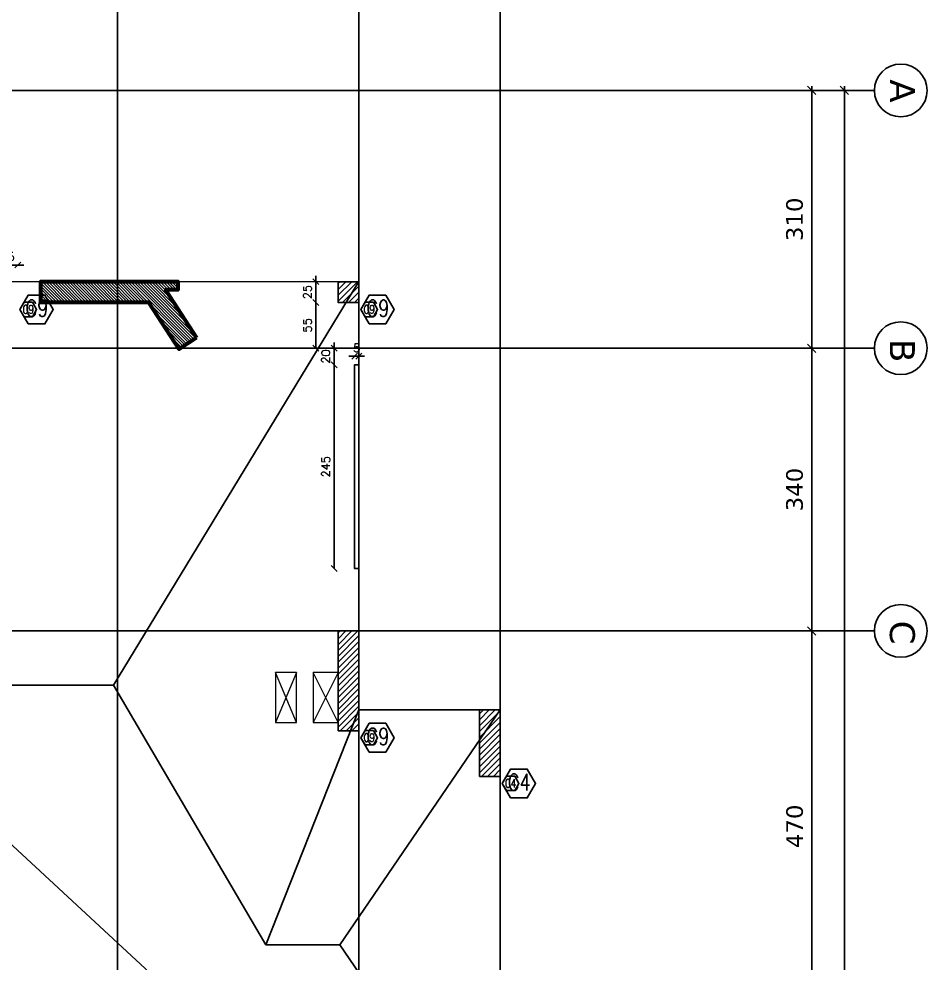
# Model space of a CAD drawing. Header units: inches. Extents: x -48 to 777, y -156 to 510.
# Drawn here: x 652.74 to 663.66, y -106.15 to -94.79 of the extents above; entities that cross this region are included whole.
import ezdxf
from ezdxf.enums import TextEntityAlignment as Align

# ---------------------------------------------------------------- set-up
doc = ezdxf.new("R2010")
doc.units = ezdxf.units.IN
doc.header["$MEASUREMENT"] = 0
doc.layers.get('Defpoints').update_dxf_attribs({"lineweight": 5})
for name, color, linetype, lineweight in [('A-PILLARS', 1, 'Continuous', 60), ('H-PILLARS', 61, 'Continuous', 5), ('str-shaft', 1, 'Continuous', 5)]:
    doc.layers.add(name, color=color, linetype=linetype, lineweight=lineweight)
for name, color, linetype in [('Str-Axes', 8, 'Continuous'), ('str-col-hatch', 8, 'Continuous'), ('str-COL-TAG-100', 1, 'Continuous'), ('str-COL-TAG-50', 7, 'Continuous'), ('str-columns', 3, 'Continuous'), ('str-sunken-slabs', 5, 'Continuous')]:
    doc.layers.add(name, color=color, linetype=linetype)
doc.styles.add('ROMAN', font='ROMANS.SHX')
doc.styles.add('ROMAND', font='verdana.ttf')
doc.styles.add('ROMANS', font='romans__.ttf', dxfattribs={"height": 0.14})
doc.dimstyles.new('M-1.100', dxfattribs={"dimtxt": 0.2, "dimasz": 0.1, "dimexe": 0.05, "dimexo": 0.05, "dimgap": 0.1, "dimtad": 1, "dimlfac": 100, "dimrnd": 0.5, "dimzin": 9, "dimdsep": 46, "dimtxsty": 'ROMAND', "dimblk": 'OBLIQUE', "dimcen": 1, "dimdle": 0.05, "dimclrd": 256, "dimclre": 256, "dimclrt": 2, "dimadec": 0, "dimazin": 0, "dimtfac": 0.666667, "dimtmove": 2, "dimatfit": 3, "dimfxl": 0.04, "dimtolj": 1, "dimtzin": 5, "dimlwd": -1, "dimlwe": -1, "dimarcsym": 0})
doc.dimstyles.new('structure', dxfattribs={"dimtxt": 0.1, "dimasz": 0.07, "dimexe": 0.18, "dimexo": 1, "dimgap": 0.05, "dimtad": 1, "dimdec": 1, "dimlfac": 100, "dimrnd": 0.5, "dimdsep": 46, "dimtxsty": 'ROMAN', "dimblk1": 'OBLIQUE', "dimblk2": 'OBLIQUE', "dimsah": 1, "dimcen": 0.009, "dimse1": 1, "dimse2": 1, "dimclrd": 4, "dimclre": 9, "dimclrt": 1, "dimadec": 0, "dimazin": 0, "dimtfac": 0.066667, "dimtdec": 1, "dimtix": 1, "dimtmove": 2, "dimatfit": 3, "dimldrblk": 'OBLIQUE', "dimfxl": 0.18, "dimtolj": 1, "dimarcsym": 0})
pattern_1 = [(315, (597.307354, -292.808381), (0.0176776695, 0.0176776695), [])]

# ---------------------------------------------------------------- blocks, each defined once
blk = doc.blocks.new('tags')
at = {"layer": 'str-COL-TAG-100', "color": 2}
blk.add_lwpolyline([(0.125, -0.262), (0.325, -0.262), (0.425, -0.088), (0.325, 0.085), (0.125, 0.085), (0.025, -0.088)], close=True, dxfattribs=at)
at = {"layer": 'str-COL-TAG-50', "color": 2}
blk.add_lwpolyline([(0.075, -0.175), (0.175, -0.175), (0.225, -0.088), (0.175, -0.002), (0.075, -0.002), (0.025, -0.088)], close=True, dxfattribs=at)
at = {"layer": 'str-COL-TAG-100', "color": 1, "style": 'ROMANS', "width": 0.699426}
blk.add_attdef('NUMBER', text='', height=0.2, dxfattribs=at).set_placement((0.092, -0.174), (0.368, -0.174), align=Align.FIT)
at = {"layer": 'str-COL-TAG-50', "color": 1, "style": 'ROMANS', "width": 0.697102}
blk.add_attdef('NUMBER', text='', height=0.1, dxfattribs=at).set_placement((0.056, -0.138), (0.194, -0.138), align=Align.FIT)
blk = doc.blocks.new('_Oblique')
at = {"color": 0, "linetype": 'ByBlock', "lineweight": -2}
blk.add_line((-0.5, -0.5), (0.5, 0.5), dxfattribs=at)
blk = doc.blocks.new('*D2423')
at = {"layer": 'Defpoints', "color": 0, "transparency": 16777216}
for p in [(662.07, -95.654), (662.663, -95.654), (661.397, -123.005)]:
    blk.add_point(p, dxfattribs=at)
at = {"layer": 'Str-Axes', "transparency": 16777216}
for p, q in [((662.663, -123.055), (662.663, -95.604)), ((662.12, -95.654), (662.713, -95.654)), ((661.447, -123.005), (662.713, -123.005))]:
    blk.add_line(p, q, dxfattribs=at)
at = {"layer": 'Str-Axes', "transparency": 16777216, "xscale": 0.1, "yscale": 0.1, "zscale": 0.1}
for p, rotation in [((662.663, -95.654), 90), ((662.663, -123.005), 270)]:
    blk.add_blockref('_Oblique', p, dxfattribs=dict(at, rotation=rotation))
at = {"layer": 'Str-Axes', "color": 2, "transparency": 16777216, "insert": (662.459, -109.33), "char_height": 0.2, "attachment_point": 5, "rotation": 90, "style": 'ROMAND'}
blk.add_mtext('\\A1;2735', dxfattribs=at)
blk = doc.blocks.new('*D2426')
at = {"layer": 'Defpoints', "color": 0, "transparency": 16777216}
for p in [(662.07, -102.154), (661.874, -106.854), (662.269, -106.854)]:
    blk.add_point(p, dxfattribs=at)
at = {"layer": 'Str-Axes', "transparency": 16777216}
for p, q in [((662.12, -102.154), (662.319, -102.154)), ((662.269, -102.104), (662.269, -106.904)), ((661.924, -106.854), (662.319, -106.854))]:
    blk.add_line(p, q, dxfattribs=at)
at = {"layer": 'Str-Axes', "transparency": 16777216, "xscale": 0.1, "yscale": 0.1, "zscale": 0.1}
for p, rotation in [((662.269, -102.154), 90), ((662.269, -106.854), 270)]:
    blk.add_blockref('_Oblique', p, dxfattribs=dict(at, rotation=rotation))
at = {"layer": 'Str-Axes', "color": 2, "transparency": 16777216, "insert": (662.065, -104.504), "char_height": 0.2, "attachment_point": 5, "rotation": 90, "style": 'ROMAND'}
blk.add_mtext('\\A1;470', dxfattribs=at)
blk = doc.blocks.new('*D2427')
at = {"layer": 'Defpoints', "color": 0, "transparency": 16777216}
for p in [(662.172, -98.754), (662.118, -102.154), (662.269, -102.154)]:
    blk.add_point(p, dxfattribs=at)
at = {"layer": 'Str-Axes', "transparency": 16777216}
for p, q in [((662.222, -98.754), (662.319, -98.754)), ((662.269, -98.704), (662.269, -102.204)), ((662.168, -102.154), (662.319, -102.154))]:
    blk.add_line(p, q, dxfattribs=at)
at = {"layer": 'Str-Axes', "transparency": 16777216, "xscale": 0.1, "yscale": 0.1, "zscale": 0.1}
for p, rotation in [((662.269, -98.754), 90), ((662.269, -102.154), 270)]:
    blk.add_blockref('_Oblique', p, dxfattribs=dict(at, rotation=rotation))
at = {"layer": 'Str-Axes', "color": 2, "transparency": 16777216, "insert": (662.064, -100.454), "char_height": 0.2, "attachment_point": 5, "rotation": 90, "style": 'ROMAND'}
blk.add_mtext('\\A1;340', dxfattribs=at)
blk = doc.blocks.new('*D2428')
at = {"layer": 'Defpoints', "color": 0, "transparency": 16777216}
for p in [(662.172, -95.654), (662.172, -98.754), (662.269, -98.754)]:
    blk.add_point(p, dxfattribs=at)
at = {"layer": 'Str-Axes', "transparency": 16777216}
for p, q in [((662.269, -95.604), (662.269, -98.804)), ((662.222, -95.654), (662.319, -95.654)), ((662.222, -98.754), (662.319, -98.754))]:
    blk.add_line(p, q, dxfattribs=at)
at = {"layer": 'Str-Axes', "transparency": 16777216, "xscale": 0.1, "yscale": 0.1, "zscale": 0.1}
for p, rotation in [((662.269, -95.654), 90), ((662.269, -98.754), 270)]:
    blk.add_blockref('_Oblique', p, dxfattribs=dict(at, rotation=rotation))
at = {"layer": 'Str-Axes', "color": 2, "transparency": 16777216, "insert": (662.064, -97.204), "char_height": 0.2, "attachment_point": 5, "rotation": 90, "style": 'ROMAND'}
blk.add_mtext('\\A1;310', dxfattribs=at)
blk = doc.blocks.new('*D2439')
at = {"layer": 'Defpoints', "color": 0, "transparency": 16777216}
for p in [(662.07, -95.654), (662.663, -95.654), (661.397, -123.005)]:
    blk.add_point(p, dxfattribs=at)
at = {"layer": 'Str-Axes', "transparency": 16777216}
for p, q in [((662.663, -123.055), (662.663, -95.604)), ((662.12, -95.654), (662.713, -95.654)), ((661.447, -123.005), (662.713, -123.005))]:
    blk.add_line(p, q, dxfattribs=at)
at = {"layer": 'Str-Axes', "transparency": 16777216, "xscale": 0.1, "yscale": 0.1, "zscale": 0.1}
for p, rotation in [((662.663, -95.654), 90), ((662.663, -123.005), 270)]:
    blk.add_blockref('_Oblique', p, dxfattribs=dict(at, rotation=rotation))
at = {"layer": 'Str-Axes', "color": 2, "transparency": 16777216, "insert": (662.459, -109.33), "char_height": 0.2, "attachment_point": 5, "rotation": 90, "style": 'ROMAND'}
blk.add_mtext('\\A1;2735', dxfattribs=at)
blk = doc.blocks.new('*D2420')
at = {"layer": 'Defpoints', "color": 0, "transparency": 16777216}
for p in [(662.07, -102.154), (661.874, -106.854), (662.269, -106.854)]:
    blk.add_point(p, dxfattribs=at)
at = {"layer": 'Str-Axes', "transparency": 16777216}
for p, q in [((662.12, -102.154), (662.319, -102.154)), ((662.269, -102.104), (662.269, -106.904)), ((661.924, -106.854), (662.319, -106.854))]:
    blk.add_line(p, q, dxfattribs=at)
at = {"layer": 'Str-Axes', "transparency": 16777216, "xscale": 0.1, "yscale": 0.1, "zscale": 0.1}
for p, rotation in [((662.269, -102.154), 90), ((662.269, -106.854), 270)]:
    blk.add_blockref('_Oblique', p, dxfattribs=dict(at, rotation=rotation))
at = {"layer": 'Str-Axes', "color": 2, "transparency": 16777216, "insert": (662.065, -104.504), "char_height": 0.2, "attachment_point": 5, "rotation": 90, "style": 'ROMAND'}
blk.add_mtext('\\A1;470', dxfattribs=at)
blk = doc.blocks.new('*D2440')
at = {"layer": 'Defpoints', "color": 0, "transparency": 16777216}
for p in [(662.172, -98.754), (662.118, -102.154), (662.269, -102.154)]:
    blk.add_point(p, dxfattribs=at)
at = {"layer": 'Str-Axes', "transparency": 16777216}
for p, q in [((662.222, -98.754), (662.319, -98.754)), ((662.269, -98.704), (662.269, -102.204)), ((662.168, -102.154), (662.319, -102.154))]:
    blk.add_line(p, q, dxfattribs=at)
at = {"layer": 'Str-Axes', "transparency": 16777216, "xscale": 0.1, "yscale": 0.1, "zscale": 0.1}
for p, rotation in [((662.269, -98.754), 90), ((662.269, -102.154), 270)]:
    blk.add_blockref('_Oblique', p, dxfattribs=dict(at, rotation=rotation))
at = {"layer": 'Str-Axes', "color": 2, "transparency": 16777216, "insert": (662.064, -100.454), "char_height": 0.2, "attachment_point": 5, "rotation": 90, "style": 'ROMAND'}
blk.add_mtext('\\A1;340', dxfattribs=at)
blk = doc.blocks.new('*D2421')
at = {"layer": 'Defpoints', "color": 0, "transparency": 16777216}
for p in [(662.172, -95.654), (662.172, -98.754), (662.269, -98.754)]:
    blk.add_point(p, dxfattribs=at)
at = {"layer": 'Str-Axes', "transparency": 16777216}
for p, q in [((662.269, -95.604), (662.269, -98.804)), ((662.222, -95.654), (662.319, -95.654)), ((662.222, -98.754), (662.319, -98.754))]:
    blk.add_line(p, q, dxfattribs=at)
at = {"layer": 'Str-Axes', "transparency": 16777216, "xscale": 0.1, "yscale": 0.1, "zscale": 0.1}
for p, rotation in [((662.269, -95.654), 90), ((662.269, -98.754), 270)]:
    blk.add_blockref('_Oblique', p, dxfattribs=dict(at, rotation=rotation))
at = {"layer": 'Str-Axes', "color": 2, "transparency": 16777216, "insert": (662.064, -97.204), "char_height": 0.2, "attachment_point": 5, "rotation": 90, "style": 'ROMAND'}
blk.add_mtext('\\A1;310', dxfattribs=at)
blk = doc.blocks.new('*D2450')
at = {"layer": 'Defpoints', "color": 0, "transparency": 16777216}
for p in [(652.473, -97.754), (652.473, -97.954), (652.723, -97.954)]:
    blk.add_point(p, dxfattribs=at)
at = {"layer": 'str-sunken-slabs', "color": 4, "lineweight": -2, "transparency": 16777216}
for p, q in [((652.473, -97.754), (652.403, -97.754)), ((652.723, -97.754), (652.473, -97.754)), ((652.723, -97.754), (652.793, -97.754))]:
    blk.add_line(p, q, dxfattribs=at)
at = {"layer": 'str-sunken-slabs', "color": 4, "lineweight": -2, "transparency": 16777216, "xscale": 0.07, "yscale": 0.07, "zscale": 0.07}
blk.add_blockref('_Oblique', (652.473, -97.754), dxfattribs=at)
at = {"layer": 'str-sunken-slabs', "color": 4, "lineweight": -2, "transparency": 16777216, "xscale": 0.07, "yscale": 0.07, "zscale": 0.07, "rotation": 180}
blk.add_blockref('_Oblique', (652.723, -97.754), dxfattribs=at)
at = {"layer": 'str-sunken-slabs', "color": 1, "transparency": 16777216, "insert": (652.598, -97.654), "char_height": 0.1, "attachment_point": 5, "style": 'ROMAN'}
blk.add_mtext('\\A1;25', dxfattribs=at)
blk = doc.blocks.new('*D2454')
at = {"layer": 'Defpoints', "color": 0, "transparency": 16777216}
for p in [(656.306, -97.954), (656.573, -97.954), (656.573, -98.204)]:
    blk.add_point(p, dxfattribs=at)
at = {"layer": 'str-sunken-slabs', "color": 4, "lineweight": -2, "transparency": 16777216}
for p, q in [((656.306, -97.954), (656.306, -97.884)), ((656.306, -98.204), (656.306, -97.954)), ((656.306, -98.204), (656.306, -98.274))]:
    blk.add_line(p, q, dxfattribs=at)
at = {"layer": 'str-sunken-slabs', "color": 4, "lineweight": -2, "transparency": 16777216, "xscale": 0.07, "yscale": 0.07, "zscale": 0.07}
for p, rotation in [((656.306, -97.954), 270), ((656.306, -98.204), 90)]:
    blk.add_blockref('_Oblique', p, dxfattribs=dict(at, rotation=rotation))
at = {"layer": 'str-sunken-slabs', "color": 1, "transparency": 16777216, "insert": (656.206, -98.079), "char_height": 0.1, "attachment_point": 5, "rotation": 90, "style": 'ROMAN'}
blk.add_mtext('\\A1;25', dxfattribs=at)
blk = doc.blocks.new('*D2455')
at = {"layer": 'Defpoints', "color": 0, "transparency": 16777216}
for p in [(656.573, -98.204), (656.306, -98.754), (656.573, -98.754)]:
    blk.add_point(p, dxfattribs=at)
at = {"layer": 'str-sunken-slabs', "color": 4, "lineweight": -2, "transparency": 16777216}
blk.add_line((656.306, -98.204), (656.306, -98.754), dxfattribs=at)
at = {"layer": 'str-sunken-slabs', "color": 4, "lineweight": -2, "transparency": 16777216, "xscale": 0.07, "yscale": 0.07, "zscale": 0.07}
for p, rotation in [((656.306, -98.204), 90), ((656.306, -98.754), 270)]:
    blk.add_blockref('_Oblique', p, dxfattribs=dict(at, rotation=rotation))
at = {"layer": 'str-sunken-slabs', "color": 1, "transparency": 16777216, "insert": (656.206, -98.479), "char_height": 0.1, "attachment_point": 5, "rotation": 90, "style": 'ROMAN'}
blk.add_mtext('\\A1;55', dxfattribs=at)
blk = doc.blocks.new('*D2458')
at = {"layer": 'Defpoints', "color": 0, "transparency": 16777216}
for p in [(656.823, -98.85), (656.773, -98.954), (656.823, -98.954)]:
    blk.add_point(p, dxfattribs=at)
at = {"layer": 'str-sunken-slabs', "color": 4, "lineweight": -2, "transparency": 16777216}
for p, q in [((656.773, -98.85), (656.703, -98.85)), ((656.773, -98.85), (656.823, -98.85)), ((656.823, -98.85), (656.893, -98.85))]:
    blk.add_line(p, q, dxfattribs=at)
at = {"layer": 'str-sunken-slabs', "color": 4, "lineweight": -2, "transparency": 16777216, "xscale": 0.07, "yscale": 0.07, "zscale": 0.07}
for p, rotation in [((656.773, -98.85), 0.02106644437877669), ((656.823, -98.85), 180.0210664443788)]:
    blk.add_blockref('_Oblique', p, dxfattribs=dict(at, rotation=rotation))
at = {"layer": 'str-sunken-slabs', "color": 1, "transparency": 16777216, "insert": (656.798, -98.75), "char_height": 0.1, "attachment_point": 5, "rotation": 0.0211, "style": 'ROMAN'}
blk.add_mtext('\\A1;5', dxfattribs=at)
blk = doc.blocks.new('*D2459')
at = {"layer": 'Defpoints', "color": 0, "transparency": 16777216}
for p in [(656.773, -98.954), (656.526, -101.404), (656.773, -101.404)]:
    blk.add_point(p, dxfattribs=at)
at = {"layer": 'str-sunken-slabs', "color": 4, "lineweight": -2, "transparency": 16777216}
blk.add_line((656.526, -98.954), (656.526, -101.404), dxfattribs=at)
at = {"layer": 'str-sunken-slabs', "color": 4, "lineweight": -2, "transparency": 16777216, "xscale": 0.07, "yscale": 0.07, "zscale": 0.07}
for p, rotation in [((656.526, -98.954), 90), ((656.526, -101.404), 270)]:
    blk.add_blockref('_Oblique', p, dxfattribs=dict(at, rotation=rotation))
at = {"layer": 'str-sunken-slabs', "color": 1, "transparency": 16777216, "insert": (656.426, -100.179), "char_height": 0.1, "attachment_point": 5, "rotation": 90, "style": 'ROMAN'}
blk.add_mtext('\\A1;245', dxfattribs=at)
blk = doc.blocks.new('*D2460')
at = {"layer": 'Defpoints', "color": 0, "transparency": 16777216}
for p in [(656.526, -98.754), (656.773, -98.754), (656.773, -98.954)]:
    blk.add_point(p, dxfattribs=at)
at = {"layer": 'str-sunken-slabs', "color": 4, "lineweight": -2, "transparency": 16777216}
for p, q in [((656.526, -98.754), (656.526, -98.684)), ((656.526, -98.954), (656.526, -98.754)), ((656.526, -98.954), (656.526, -99.024))]:
    blk.add_line(p, q, dxfattribs=at)
at = {"layer": 'str-sunken-slabs', "color": 4, "lineweight": -2, "transparency": 16777216, "xscale": 0.07, "yscale": 0.07, "zscale": 0.07}
for p, rotation in [((656.526, -98.754), 270), ((656.526, -98.954), 90)]:
    blk.add_blockref('_Oblique', p, dxfattribs=dict(at, rotation=rotation))
at = {"layer": 'str-sunken-slabs', "color": 1, "transparency": 16777216, "insert": (656.426, -98.854), "char_height": 0.1, "attachment_point": 5, "rotation": 90, "style": 'ROMAN'}
blk.add_mtext('\\A1;20', dxfattribs=at)

msp = doc.modelspace()

# ---------------------------------------------------------------- hatches: boundary and pattern name
at = {"layer": 'H-PILLARS'}
h = msp.add_hatch(dxfattribs=at)
h.set_pattern_fill('ANSI31', color=256, scale=0.2, angle=270)
h.set_pattern_definition(pattern_1)
h.paths.add_polyline_path([(654.87276, -98.62783), (654.66338, -98.76441), (654.29766, -98.20378), (652.99766, -98.20378), (652.99766, -97.95378), (654.64766, -97.95378), (654.64766, -98.05378), (654.50251, -98.05378), (654.50251, -98.06024)])
at = {"layer": 'str-col-hatch'}
h = msp.add_hatch(dxfattribs=at)
h.set_pattern_fill('ANSI31', color=256, scale=0.4)
h.set_pattern_definition([(45, (-39.55684, -149.01292), (-0.035355339, 0.035355339), [])])
h.paths.add_polyline_path([(656.82296, -97.95379), (656.57296, -97.95379), (656.57296, -98.20379), (656.82296, -98.20379)])
h = msp.add_hatch(dxfattribs=at)
h.set_pattern_fill('ANSI31', color=256, scale=0.4)
h.set_pattern_definition([(45, (-39.55686, -154.06303), (-0.035355339, 0.035355339), [])])
h.paths.add_polyline_path([(656.57294, -102.15378), (656.57294, -103.35378), (656.82294, -103.35378), (656.82294, -102.15378)])
h = msp.add_hatch(dxfattribs=at)
h.set_pattern_fill('ANSI31', color=256, scale=0.4)
h.set_pattern_definition([(45, (-37.856863, -154.612863), (-0.035355339, 0.035355339), [])])
h.paths.add_polyline_path([(658.27293, -103.10361), (658.27293, -103.90361), (658.52293, -103.90361), (658.52293, -103.10361)])
at = {"layer": 'str-sunken-slabs', "linetype": 'Continuous'}
h = msp.add_hatch(dxfattribs=at)
h.set_pattern_fill('ANSI31', color=8, scale=0.2, angle=270)
h.set_pattern_definition(pattern_1)
h.paths.add_polyline_path([(654.87276, -98.62783), (654.66338, -98.76441), (654.29766, -98.20378), (652.99766, -98.20378), (652.99766, -97.95378), (654.64766, -97.95378), (654.64766, -98.05378), (654.50251, -98.05378), (654.50251, -98.06024)])

# ---------------------------------------------------------------- linework, layer by layer
at = {"layer": 'A-PILLARS'}
msp.add_lwpolyline([(654.87276, -98.62783), (654.66338, -98.76441), (654.29766, -98.20378), (652.99766, -98.20378), (652.99766, -97.95378), (654.64766, -97.95378), (654.64766, -98.05378), (654.50251, -98.05378), (654.50251, -98.06024)], close=True, dxfattribs=at)
at = {"layer": 'Str-Axes', "ltscale": 0.1}
for p, q in [((653.92293, -128.45534), (653.92293, -89.35392)), ((656.82293, -128.45534), (656.82293, -89.35392)), ((658.52293, -128.45534), (658.52293, -89.35392)), ((663.02273, -95.65392), (634.72293, -95.65392)), ((663.02273, -98.75378), (634.72293, -98.75378)), ((663.02273, -102.15377), (634.72293, -102.15377))]:
    msp.add_line(p, q, dxfattribs=at)
at = {"layer": 'Str-Axes', "linetype": 'Continuous'}
for centre in [(663.33997, -95.65392), (663.33997, -98.75378), (663.33997, -102.15377)]:
    msp.add_circle(centre, 0.31723, dxfattribs=at)
at = {"layer": 'str-columns'}
for points in [[(656.82296, -97.95379), (656.57295, -97.95379), (656.57295, -98.20379), (656.82296, -98.20379)], [(656.57294, -103.35378), (656.82294, -103.35378), (656.82294, -102.15378), (656.57294, -102.15378)], [(658.27293, -103.90361), (658.52293, -103.90361), (658.52293, -103.10361), (658.27293, -103.10361)]]:
    msp.add_lwpolyline(points, close=True, dxfattribs=at)
at = {"layer": 'str-shaft'}
for p, q in [((656.07294, -102.65379), (655.82295, -103.25378)), ((656.07294, -103.25378), (655.82295, -102.65379)), ((656.57294, -102.65378), (656.27294, -103.25378)), ((656.57294, -103.25378), (656.27294, -102.65378))]:
    msp.add_line(p, q, dxfattribs=at)
for points in [[(655.82295, -103.25378), (656.07294, -103.25378), (656.07294, -102.65379), (655.82295, -102.65379)], [(656.27294, -103.25378), (656.57294, -103.25378), (656.57294, -102.65378), (656.27294, -102.65378)]]:
    msp.add_lwpolyline(points, close=True, dxfattribs=at)
at = {"layer": 'str-sunken-slabs'}
for p, q in [((644.32293, -102.80456), (653.87257, -102.80507)), ((656.82293, -103.10361), (655.70615, -105.92948))]:
    msp.add_line(p, q, dxfattribs=at)
for points in [[(656.97293, -118.95618), (656.97293, -115.25534), (654.37289, -115.25534), (654.37289, -113.65534), (656.97293, -113.65534), (656.97293, -112.65534), (654.37289, -112.65534), (654.37289, -111.05534), (656.97293, -111.05534), (656.97293, -109.45534), (654.37289, -109.45534), (654.37289, -108.75541), (658.52293, -108.75541), (658.52293, -103.10361), (658.27293, -103.10361), (656.82293, -103.10361), (656.82293, -101.40374), (656.77293, -101.40374), (656.77293, -98.95374), (656.82293, -98.95374), (656.82257, -97.95378), (652.47276, -97.95379)], [(655.70615, -105.92948), (653.87257, -102.80507), (656.82257, -97.95378)], [(650.57293, -102.80456), (650.57293, -102.80456), (656.88547, -108.65618)], [(658.52293, -103.10361), (656.59331, -105.92948), (658.52293, -108.75541)], [(656.59331, -105.92948), (655.70615, -105.92948)]]:
    msp.add_lwpolyline(points, dxfattribs=at)
msp.add_lwpolyline([(654.87276, -98.62783), (654.66338, -98.76441), (654.29766, -98.20378), (652.99766, -98.20378), (652.99766, -97.95378), (654.64766, -97.95378), (654.64766, -98.05378), (654.50251, -98.05378), (654.50251, -98.06024)], close=True, dxfattribs=at)

# ---------------------------------------------------------------- block references
at = {"layer": 'str-columns'}
ref = msp.add_blockref('tags', (652.72277, -98.19995), dxfattribs=at)
ref.add_attrib('NUMBER', 'C9', dxfattribs={"layer": 'str-COL-TAG-50', "color": 1, "height": 0.1, "style": 'ROMANS', "width": 0.63631}).set_placement((652.77896, -98.33745), (652.91655, -98.33745), align=Align.FIT)
ref.add_attrib('NUMBER', 'C9', dxfattribs={"layer": 'str-COL-TAG-100', "color": 1, "height": 0.2, "style": 'ROMANS', "width": 0.638431}).set_placement((652.81461, -98.374), (653.0907, -98.374), align=Align.FIT)
ref = msp.add_blockref('tags', (656.82296, -98.19995), dxfattribs=at)
ref.add_attrib('NUMBER', 'C9', dxfattribs={"layer": 'str-COL-TAG-50', "color": 1, "height": 0.1, "style": 'ROMANS', "width": 0.63631}).set_placement((656.87915, -98.33745), (657.01673, -98.33745), align=Align.FIT)
ref.add_attrib('NUMBER', 'C9', dxfattribs={"layer": 'str-COL-TAG-100', "color": 1, "height": 0.2, "style": 'ROMANS', "width": 0.638431}).set_placement((656.91479, -98.374), (657.19089, -98.374), align=Align.FIT)
ref = msp.add_blockref('tags', (656.82294, -103.34994), dxfattribs=at)
ref.add_attrib('NUMBER', 'C9', dxfattribs={"layer": 'str-COL-TAG-50', "color": 1, "height": 0.1, "style": 'ROMANS', "width": 0.63631}).set_placement((656.87913, -103.48744), (657.01671, -103.48744), align=Align.FIT)
ref.add_attrib('NUMBER', 'C9', dxfattribs={"layer": 'str-COL-TAG-100', "color": 1, "height": 0.2, "style": 'ROMANS', "width": 0.638431}).set_placement((656.91478, -103.52399), (657.19087, -103.52399), align=Align.FIT)
ref = msp.add_blockref('tags', (658.52293, -103.89977), dxfattribs=at)
ref.add_attrib('NUMBER', 'C4', dxfattribs={"layer": 'str-COL-TAG-50', "color": 1, "height": 0.1, "style": 'ROMANS', "width": 0.63631}).set_placement((658.57912, -104.03727), (658.71671, -104.03727), align=Align.FIT)
ref.add_attrib('NUMBER', 'C4', dxfattribs={"layer": 'str-COL-TAG-100', "color": 1, "height": 0.2, "style": 'ROMANS', "width": 0.638431}).set_placement((658.61477, -104.07382), (658.89087, -104.07382), align=Align.FIT)

# ---------------------------------------------------------------- texts
at = {"layer": 'Str-Axes', "char_height": 0.3, "width": 5.0170833, "attachment_point": 1, "rotation": 270, "style": 'ROMAND'}
for s, insert in [('\\pi2.3727;A', (663.50991, -93.1466)), ('\\pi2.3954;B', (663.50991, -96.24646)), ('\\pi2.3841;C', (663.50991, -99.64645))]:
    msp.add_mtext(s, dxfattribs=dict(at, insert=insert))

# ---------------------------------------------------------------- dimensions: what is measured, and where the dimension line sits
at = {"layer": 'Str-Axes'}
for base, p1, p2, picture, middle in [((662.6632, -95.65392), (661.39746, -123.00534), (662.07017, -95.65392), '*D2423', (662.45904, -109.32963)), ((662.6632, -95.65392), (661.39746, -123.00534), (662.07017, -95.65392), '*D2439', (662.45904, -109.32963)), ((662.26861, -98.75378), (662.17235, -95.65392), (662.17235, -98.75378), '*D2428', (662.06444, -97.20385)), ((662.26861, -98.75378), (662.17235, -95.65392), (662.17235, -98.75378), '*D2421', (662.06444, -97.20385)), ((662.26861, -102.15377), (662.17235, -98.75378), (662.11758, -102.15377), '*D2427', (662.06444, -100.45378)), ((662.26861, -102.15377), (662.17235, -98.75378), (662.11758, -102.15377), '*D2440', (662.06444, -100.45378)), ((662.26861, -106.85378), (662.0696, -102.15377), (661.87421, -106.85378), '*D2426', (662.06451, -104.50378)), ((662.26861, -106.85378), (662.0696, -102.15377), (661.87421, -106.85378), '*D2420', (662.06451, -104.50378))]:
    dim = msp.add_linear_dim(base=base, p1=p1, p2=p2, angle=90, dimstyle='M-1.100', dxfattribs=at)
    dim.commit()
    dim.dimension.update_dxf_attribs({"geometry": picture, "text_midpoint": middle})
at = {"layer": 'str-sunken-slabs'}
for p1, p2, distance, picture, middle in [((652.72277, -97.95379), (652.47276, -97.95379), -0.19943, '*D2450', (652.59777, -97.65436)), ((656.57296, -98.20379), (656.57296, -97.95379), 0.26742, '*D2454', (656.20554, -98.07879)), ((656.57296, -98.20379), (656.57296, -98.75378), -0.26742, '*D2455', (656.20554, -98.47878)), ((656.77293, -98.95374), (656.77293, -98.75378), 0.24733, '*D2460', (656.4256, -98.85376)), ((656.77293, -98.95374), (656.82293, -98.95372), 0.10404, '*D2458', (656.79786, -98.74969)), ((656.77293, -98.95374), (656.77293, -101.40374), -0.24733, '*D2459', (656.4256, -100.17874))]:
    dim = msp.add_aligned_dim(p1=p1, p2=p2, distance=distance, dimstyle='structure', override={"dimfxl": 0.04}, dxfattribs=at)
    dim.commit()
    dim.dimension.update_dxf_attribs({"geometry": picture, "text_midpoint": middle})

doc.saveas('drawing.dxf')
